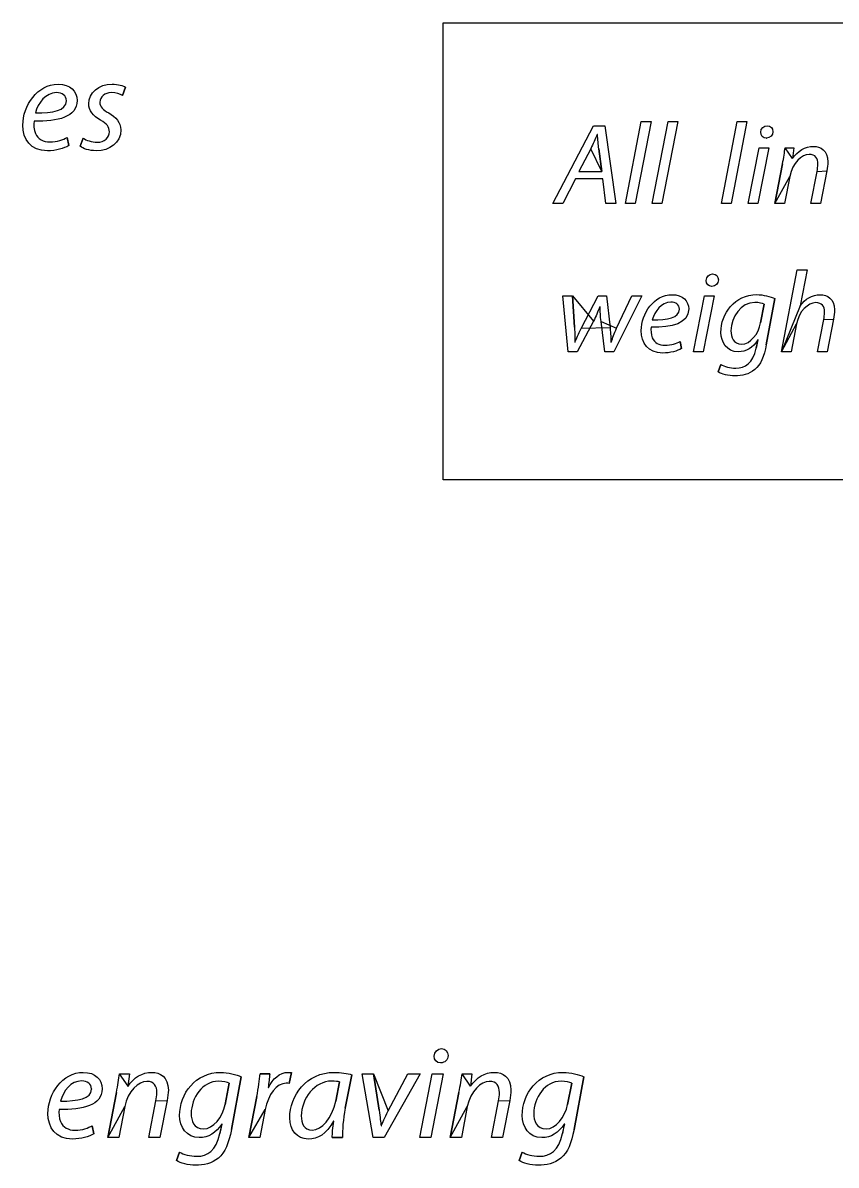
# Model space of a CAD drawing. Extents: x 1 to 901, y -2 to 434.
# Drawn here: x 518.3 to 597.4, y 227.2 to 338.5 of the extents above; entities that cross this region are included whole.
import ezdxf

# ---------------------------------------------------------------- set-up
doc = ezdxf.new("R2010")
doc.units = 0
doc.layers.add('Design_Template', color=7, linetype='CONTINUOUS')

msp = doc.modelspace()

# ---------------------------------------------------------------- linework, layer by layer
at = {"layer": 'Design_Template', "color": 7}
for points in [[(559.18109, 338.505642), (710.63053, 338.505642), (710.63053, 293.983013), (559.18109, 293.983013), (559.18109, 338.505642)], [(528.26429, 332.23157), (527.964639, 331.422141)], [(522.493782, 330.909529), (522.493782, 330.921562), (522.493782, 330.921562), (522.493782, 330.921562), (522.493782, 330.921562)], [(572.055511, 323.297363), (570.837419, 320.904372), (569.838583, 320.904372), (573.808751, 328.478032), (574.922087, 328.478032), (575.981828, 320.904372), (575.016287, 320.904372), (574.708515, 323.297363), (572.055511, 323.297363), (572.055511, 323.297363), (572.055511, 323.297363)], [(576.931127, 320.905174), (578.466735, 328.883147), (579.411975, 328.883147), (577.864186, 320.905174), (576.931127, 320.905174), (576.931127, 320.905174), (576.931127, 320.905174)], [(579.535408, 320.905174), (581.071016, 328.883147), (582.014631, 328.883147), (580.468467, 320.905174), (579.535408, 320.905174), (579.535408, 320.905174), (579.535408, 320.905174)], [(586.275517, 320.905174), (587.811125, 328.883147), (588.756365, 328.883147), (587.2102, 320.905174), (586.275517, 320.905174), (586.275517, 320.905174), (586.275517, 320.905174)], [(522.573364, 327.339696), (522.727656, 326.543102), (522.727656, 326.543102), (522.727656, 326.543102)], [(523.831247, 326.478926), (524.129273, 327.261882), (524.129273, 327.261882), (524.129273, 327.261882)], [(574.193668, 327.623679), (574.171743, 327.623679)], [(590.644407, 327.27552), (590.631414, 327.27552), (590.631414, 327.27552)], [(573.546455, 326.241472), (572.398201, 324.038604), (574.624873, 324.039406), (574.624873, 324.039406), (574.624873, 324.039406), (574.624873, 324.039406)], [(574.624873, 324.039406), (574.330095, 326.230241)], [(588.869241, 320.905174), (589.927357, 326.344154), (590.870973, 326.344154), (589.811232, 320.905174), (588.869241, 320.905174), (588.869241, 320.905174), (588.869241, 320.905174)], [(592.472358, 326.344154), (593.312841, 326.344154), (593.177227, 325.276413), (593.199152, 325.276413)], [(591.471898, 320.905174), (592.210874, 324.759791)], [(596.533476, 324.074704), (595.919558, 320.905976), (594.974319, 320.905976), (595.578492, 324.041011)], [(592.916555, 323.54685), (592.417137, 320.905976), (591.471898, 320.905174), (591.471898, 320.905174), (591.471898, 320.905174), (591.471898, 320.905174)], [(592.119111, 306.465402), (593.656343, 314.443376), (594.599958, 314.443376), (593.917827, 310.937721), (593.939752, 310.937721)], [(585.334338, 312.835748), (585.321345, 312.835748), (585.321345, 312.835748)], [(573.805503, 309.442402), (572.226044, 306.4646), (571.350642, 306.4646), (570.838231, 311.903581), (571.769665, 311.903581), (571.769665, 311.903581), (571.769665, 311.903581)], [(571.769665, 311.903581), (571.962936, 308.847162)], [(572.620706, 308.746084), (574.261069, 311.903581), (575.079627, 311.903581), (575.422317, 308.802239)], [(576.057349, 308.757315), (577.548294, 311.903581), (578.503278, 311.903581), (575.784497, 306.4646), (574.909094, 306.4646), (574.544479, 309.41994)], [(583.559172, 306.465402), (584.617288, 311.904383), (585.560903, 311.904383), (584.502787, 306.465402), (583.559172, 306.465402), (583.559172, 306.465402)], [(591.475146, 311.646072), (590.634663, 307.151292)], [(574.464897, 310.858302), (574.442971, 310.858302)], [(582.172983, 310.59999), (582.172983, 310.612023), (582.172983, 310.612023)], [(590.087333, 309.285971), (590.438956, 311.094954), (590.438956, 311.094954)], [(597.182313, 309.645361), (596.568395, 306.465402), (595.623156, 306.465402), (596.238698, 309.600437)], [(593.575949, 309.18409), (593.063538, 306.4646), (592.119111, 306.465402), (592.119111, 306.465402), (592.119111, 306.465402), (592.119111, 306.465402)], [(571.984861, 307.386339), (572.01978, 307.386339)], [(575.512456, 307.386339), (575.532758, 307.386339)], [(582.241196, 307.476186), (582.379247, 306.779869), (582.379247, 306.779869), (582.379247, 306.779869)], [(589.654505, 306.813561), (589.837218, 307.622991), (589.803924, 307.622991)], [(585.948257, 304.499989), (586.218673, 305.229198), (586.218673, 305.229198), (586.218673, 305.229198)], [(558.924479, 237.198621), (558.909862, 237.198621), (558.909862, 237.198621)], [(527.66174, 236.134089), (528.624845, 236.134089), (528.471366, 234.913929), (528.494915, 234.913929)], [(541.354719, 236.134089), (542.303207, 236.134089)], [(544.396701, 236.249608), (544.188813, 235.197109)], [(550.284958, 236.031407), (549.64749, 232.796096)], [(553.829606, 232.513718), (555.753379, 236.134892), (556.936552, 236.134892), (553.439004, 229.920174), (552.37358, 229.920174), (551.282169, 236.134892), (552.388197, 236.134089), (552.388197, 236.134089), (552.388197, 236.134089), (552.388197, 236.134089)], [(552.388197, 236.134089), (552.935526, 232.589928)], [(556.895949, 229.919372), (558.104297, 236.134089), (559.182714, 236.134089), (557.974367, 229.919372), (556.895949, 229.919372), (556.895949, 229.919372)], [(561.014725, 236.134089), (561.977829, 236.134089), (561.822726, 234.913929), (561.8479, 234.913929)], [(537.942437, 233.141046), (538.34522, 235.20834), (538.34522, 235.20834), (538.34522, 235.20834)], [(539.525957, 235.837272), (538.564476, 230.701527)], [(542.13511, 234.785575), (542.174901, 234.785575)], [(548.713619, 233.463534), (549.076611, 235.338298), (549.076611, 235.338298)], [(571.293797, 233.141046), (571.69658, 235.20834), (571.69658, 235.20834), (571.69658, 235.20834)], [(572.878129, 235.837272), (571.915024, 230.701527)], [(524.934838, 234.644386), (524.934838, 234.656419), (524.934838, 234.656419), (524.934838, 234.656419), (524.934838, 234.656419)], [(526.519982, 229.919372), (527.363714, 234.323503)], [(540.265745, 229.919372), (541.031519, 233.925607)], [(559.871342, 229.919372), (560.716698, 234.323503)], [(528.169279, 232.93568), (527.5984, 229.917768), (526.519982, 229.917768), (526.519982, 229.919372), (526.519982, 229.919372), (526.519982, 229.919372)], [(532.304295, 233.539744), (531.601862, 229.91857), (530.523445, 229.91857), (531.213697, 233.501238)], [(541.859821, 232.654104), (541.33929, 229.919372), (540.265745, 229.919372), (540.265745, 229.919372), (540.265745, 229.919372)], [(561.522263, 232.93568), (560.94976, 229.917768), (559.871342, 229.917768), (559.871342, 229.919372), (559.871342, 229.919372), (559.871342, 229.919372), (559.871342, 229.919372)], [(565.655655, 233.539744), (564.954846, 229.91857), (563.876429, 229.91857), (564.565057, 233.501238)], [(548.518724, 231.524593), (548.49355, 231.524593)], [(525.015232, 231.074554), (525.169524, 230.27796), (525.169524, 230.27796), (525.169524, 230.27796)], [(537.447892, 230.316466), (537.65578, 231.240611), (537.617613, 231.240611)], [(553.128797, 231.062521), (553.168588, 231.062521)], [(570.799252, 230.316466), (571.00714, 231.240611), (570.968973, 231.240611)], [(549.374637, 229.919372), (548.375802, 229.919372), (548.375802, 229.919372), (548.375802, 229.919372)], [(533.210556, 227.671581), (533.522387, 228.505879), (533.522387, 228.505879), (533.522387, 228.505879)], [(566.561104, 227.671581), (566.873747, 228.505879), (566.873747, 228.505879), (566.873747, 228.505879)]]:
    msp.add_lwpolyline(points, close=True, dxfattribs=at)
for points in [[(518.257258, 328.546219), (518.257258, 330.420983), (519.661312, 332.539618), (521.689841, 332.539618)], [(521.530677, 331.705321), (520.502607, 331.705321), (519.736834, 330.716998), (519.478598, 329.740709)], [(522.493782, 330.921562), (522.493782, 331.422141), (522.103992, 331.705321), (521.530677, 331.705321)], [(521.689841, 332.539618), (522.886008, 332.539618), (523.534033, 331.833674), (523.534033, 330.948035)], [(524.674979, 330.614316), (524.674979, 331.705321), (525.625091, 332.539618), (526.951187, 332.539618)], [(526.871605, 331.705321), (526.221144, 331.705321), (525.753396, 331.307425), (525.753396, 330.767538)], [(527.964639, 331.422141), (527.744571, 331.550494), (527.339352, 331.705321), (526.871605, 331.705321)], [(526.951187, 332.539618), (527.522066, 332.539618), (528.029604, 332.386396), (528.26429, 332.23157)], [(523.534033, 330.948035), (523.534033, 329.317143), (521.675224, 328.880741), (519.350292, 328.919247)], [(519.478598, 329.740709), (521.167686, 329.727874), (522.493782, 329.946075), (522.493782, 330.909529)], [(525.807804, 329.034765), (525.080197, 329.432661), (524.674979, 329.985383), (524.674979, 330.614316)], [(525.753396, 330.767538), (525.753396, 330.3183), (526.053047, 330.035923), (526.613369, 329.727874)], [(526.613369, 329.727874), (527.314178, 329.329978), (527.796543, 328.790091), (527.796543, 328.096982)], [(520.647154, 326.042524), (518.983241, 326.042524), (518.257258, 327.172035), (518.257258, 328.546219)], [(519.350292, 328.919247), (519.29832, 328.649704), (519.335675, 328.071311), (519.480222, 327.737592)], [(526.678334, 327.891617), (526.678334, 328.37936), (526.458265, 328.675375), (525.807804, 329.034765)], [(590.097078, 327.86033), (590.108447, 328.21972), (590.3813, 328.489263), (590.723177, 328.489263)], [(590.723177, 328.489263), (591.064243, 328.489263), (591.281876, 328.242182), (591.281876, 327.904452)], [(519.480222, 327.737592), (519.726277, 327.185672), (520.233815, 326.903294), (520.884276, 326.903294)], [(520.884276, 326.903294), (521.624876, 326.903294), (522.185199, 327.134331), (522.573364, 327.339696)], [(524.129273, 327.261882), (524.4273, 327.081385), (524.974629, 326.876821), (525.480544, 326.876821)], [(527.796543, 328.096982), (527.796543, 326.786974), (526.718125, 326.042524), (525.390405, 326.042524)], [(525.480544, 326.876821), (526.208151, 326.876821), (526.678334, 327.338894), (526.678334, 327.891617)], [(574.171743, 327.623679), (573.967103, 327.174441), (573.775457, 326.702742), (573.546455, 326.241472)], [(574.330095, 326.230241), (574.283807, 326.623323), (574.228587, 327.174441), (574.193668, 327.623679)], [(590.631414, 327.27552), (590.31065, 327.27552), (590.097078, 327.5226), (590.097078, 327.86033)], [(591.281876, 327.904452), (591.268883, 327.533831), (591.009023, 327.27552), (590.644407, 327.27552)], [(522.727656, 326.543102), (522.259908, 326.27356), (521.49251, 326.042524), (520.647154, 326.042524)], [(525.390405, 326.042524), (524.71477, 326.055359), (524.118717, 326.259922), (523.831247, 326.478926)], [(592.210874, 324.759791), (592.335931, 325.366261), (592.404144, 325.894917), (592.472358, 326.344154)], [(593.199152, 325.276413), (593.689638, 326.040919), (594.428613, 326.467695), (595.235802, 326.467695)], [(595.235802, 326.467695), (595.895196, 326.467695), (596.636608, 326.097074), (596.636608, 324.950716)], [(594.794041, 325.69276), (594.124902, 325.69276), (593.168294, 324.894562), (592.916555, 323.54685)], [(595.658074, 324.737329), (595.658074, 325.288447), (595.442066, 325.69276), (594.794041, 325.69276)], [(596.636608, 324.950716), (596.636608, 324.714867), (596.590321, 324.366708), (596.533476, 324.074704)], [(595.578492, 324.041011), (595.623156, 324.254399), (595.658074, 324.51271), (595.658074, 324.737329)], [(584.787009, 313.420559), (584.798378, 313.779949), (585.07123, 314.049491), (585.413108, 314.049491)], [(585.413108, 314.049491), (585.754174, 314.049491), (585.971806, 313.802411), (585.971806, 313.46468)], [(585.321345, 312.835748), (585.000581, 312.835748), (584.787009, 313.082829), (584.787009, 313.420559)], [(585.971806, 313.46468), (585.958813, 313.09406), (585.698954, 312.835748), (585.334338, 312.835748)], [(578.465111, 308.532696), (578.465111, 310.173215), (579.694572, 312.027121), (581.468926, 312.027121)], [(581.468926, 312.027121), (582.515673, 312.027121), (583.083304, 311.40942), (583.083304, 310.633683)], [(586.218673, 308.353001), (586.207304, 310.195677), (587.58456, 312.027923), (589.711349, 312.027923)], [(589.711349, 312.027923), (590.347193, 312.027923), (591.043942, 311.848228), (591.475146, 311.646072)], [(593.939752, 310.937721), (594.404252, 311.600346), (595.075014, 312.027121), (595.906565, 312.027121)], [(595.906565, 312.027121), (596.532664, 312.027121), (597.272452, 311.645269), (597.272452, 310.566297)], [(574.442971, 310.858302), (574.214782, 310.340877), (574.055618, 309.925332), (573.805503, 309.442402)], [(574.544479, 309.41994), (574.489259, 309.925332), (574.464897, 310.386603), (574.464897, 310.858302)], [(583.083304, 310.633683), (583.083304, 309.206552), (581.455933, 308.824701), (579.419283, 308.858393)], [(581.3325, 311.29711), (580.433548, 311.29711), (579.760349, 310.431526), (579.533784, 309.577173)], [(579.533784, 309.577173), (581.011736, 309.565942), (582.172983, 309.756868), (582.172983, 310.59999)], [(582.172983, 310.612023), (582.172983, 311.05003), (581.831918, 311.29711), (581.3325, 311.29711)], [(589.528635, 311.274649), (588.153815, 311.274649), (587.208576, 309.858749), (587.197207, 308.510234)], [(590.438956, 311.094954), (590.267611, 311.17357), (589.926545, 311.274649), (589.528635, 311.274649)], [(595.453435, 311.252187), (594.725828, 311.252187), (593.804138, 310.409064), (593.575949, 309.18409)], [(596.306911, 310.35291), (596.306911, 310.858302), (596.067353, 311.252187), (595.453435, 311.252187)], [(597.272452, 310.566297), (597.272452, 310.274293), (597.239158, 309.926134), (597.182313, 309.645361)], [(596.238698, 309.600437), (596.271993, 309.802594), (596.306911, 310.049675), (596.306911, 310.35291)], [(571.962936, 308.847162), (572.009223, 308.173306), (571.997854, 307.824345), (571.984861, 307.386339)], [(572.01978, 307.386339), (572.143213, 307.7353), (572.347853, 308.206999), (572.620706, 308.746084)], [(575.422317, 308.802239), (575.477537, 308.206999), (575.523825, 307.745729), (575.512456, 307.386339)], [(575.532758, 307.386339), (575.682177, 307.824345), (575.840529, 308.240692), (576.057349, 308.757315)], [(580.558605, 306.341862), (579.102579, 306.341862), (578.465111, 307.330987), (578.465111, 308.532696)], [(579.419283, 308.858393), (579.372996, 308.622544), (579.407914, 308.117152), (579.533784, 307.824345)], [(587.892331, 306.465402), (586.790364, 306.465402), (586.218673, 307.386339), (586.218673, 308.353001)], [(587.197207, 308.510234), (587.197207, 307.914995), (587.413215, 307.206644), (588.255323, 307.206644)], [(588.255323, 307.206644), (589.062512, 307.206644), (589.894063, 308.21823), (590.087333, 309.285971)], [(579.533784, 307.824345), (579.751416, 307.341415), (580.193178, 307.094335), (580.763245, 307.094335)], [(580.763245, 307.094335), (581.412082, 307.094335), (581.900131, 307.296491), (582.241196, 307.476186)], [(589.803924, 307.622991), (589.324808, 306.847254), (588.654045, 306.465402), (587.892331, 306.465402)], [(590.634663, 307.151292), (590.406473, 306.004934), (590.100326, 305.207538), (589.519702, 304.723806)], [(582.379247, 306.779869), (581.968344, 306.544019), (581.297581, 306.341862), (580.558605, 306.341862)], [(587.674699, 304.869808), (588.596389, 304.869808), (589.323996, 305.341507), (589.654505, 306.813561)], [(586.218673, 305.229198), (586.54837, 305.027041), (587.094075, 304.869808), (587.674699, 304.869808)], [(587.597553, 304.117335), (586.926791, 304.117335), (586.299879, 304.274568), (585.948257, 304.499989)], [(589.519702, 304.723806), (588.973997, 304.252106), (588.233397, 304.117335), (587.597553, 304.117335)], [(558.299191, 237.866862), (558.313808, 238.277593), (558.624016, 238.585642), (559.014617, 238.585642)], [(559.014617, 238.585642), (559.405219, 238.585642), (559.652086, 238.302462), (559.652086, 237.917401)], [(558.909862, 237.198621), (558.54687, 237.198621), (558.299191, 237.481801), (558.299191, 237.866862)], [(559.652086, 237.917401), (559.637469, 237.493835), (559.339442, 237.198621), (558.924479, 237.198621)], [(520.699126, 232.281077), (520.699126, 234.155841), (522.10318, 236.274476), (524.130086, 236.274476)], [(524.130086, 236.274476), (525.327876, 236.274476), (525.975901, 235.568532), (525.975901, 234.682892)], [(527.363714, 234.323503), (527.508261, 235.016612), (527.583783, 235.619873), (527.66174, 236.134089)], [(528.494915, 234.913929), (529.054426, 235.787535), (529.899782, 236.274476), (530.821471, 236.274476)], [(530.821471, 236.274476), (531.576688, 236.274476), (532.42042, 235.850909), (532.42042, 234.541703)], [(533.522387, 232.075711), (533.50777, 234.181511), (535.083169, 236.273674), (537.512857, 236.273674)], [(537.512857, 236.273674), (538.240464, 236.273674), (539.033848, 236.068308), (539.525957, 235.837272)], [(541.031519, 233.925607), (541.186622, 234.734234), (541.289754, 235.555696), (541.354719, 236.134089)], [(542.303207, 236.134089), (542.253671, 235.697687), (542.200075, 235.260483), (542.13511, 234.785575)], [(542.174901, 234.785575), (542.576059, 235.633511), (543.253319, 236.274476), (544.09705, 236.274476)], [(544.09705, 236.274476), (544.188813, 236.274476), (544.318743, 236.261641), (544.396701, 236.249608)], [(544.240785, 231.832642), (544.240785, 233.989783), (545.851915, 236.275278), (548.594246, 236.275278)], [(548.594246, 236.275278), (549.191923, 236.275278), (549.857001, 236.172595), (550.284958, 236.031407)], [(560.716698, 234.323503), (560.861245, 235.016612), (560.936767, 235.619873), (561.014725, 236.134089)], [(561.8479, 234.913929), (562.40741, 235.787535), (563.252766, 236.274476), (564.174455, 236.274476)], [(564.174455, 236.274476), (564.929672, 236.274476), (565.773404, 235.850909), (565.773404, 234.541703)], [(566.873747, 232.075711), (566.85913, 234.181511), (568.434529, 236.273674), (570.864217, 236.273674)], [(570.864217, 236.273674), (571.591824, 236.273674), (572.385208, 236.068308), (572.878129, 235.837272)], [(523.971734, 235.440178), (522.943664, 235.440178), (522.17789, 234.451856), (521.919655, 233.475567)], [(524.934838, 234.656419), (524.934838, 235.156998), (524.545861, 235.440178), (523.971734, 235.440178)], [(530.315557, 235.388035), (529.548159, 235.388035), (528.456748, 234.476725), (528.169279, 232.93568)], [(531.303836, 234.29703), (531.303836, 234.925962), (531.056157, 235.388035), (530.315557, 235.388035)], [(537.306593, 235.413705), (535.732006, 235.413705), (534.652777, 233.795649), (534.64222, 232.254604)], [(538.34522, 235.20834), (538.150325, 235.298187), (537.759723, 235.413705), (537.306593, 235.413705)], [(543.901343, 235.221977), (542.965849, 235.221977), (542.132674, 234.104499), (541.859821, 232.654104)], [(544.188813, 235.197109), (544.123848, 235.209944), (544.019092, 235.221977), (543.901343, 235.221977)], [(548.323018, 235.428145), (546.697271, 235.428145), (545.371175, 233.745109), (545.360618, 232.025172)], [(549.076611, 235.338298), (548.923131, 235.376804), (548.687633, 235.428145), (548.323018, 235.428145)], [(563.668541, 235.388035), (562.901143, 235.388035), (561.809733, 234.476725), (561.522263, 232.93568)], [(564.65682, 234.29703), (564.65682, 234.925962), (564.407517, 235.388035), (563.668541, 235.388035)], [(570.656329, 235.413705), (569.082554, 235.413705), (568.004137, 233.795649), (567.991956, 232.254604)], [(571.69658, 235.20834), (571.501685, 235.298187), (571.111083, 235.413705), (570.656329, 235.413705)], [(525.975901, 234.682892), (525.975901, 233.052), (524.117093, 232.615598), (521.790537, 232.654104)], [(521.919655, 233.475567), (523.608742, 233.462732), (524.934838, 233.680933), (524.934838, 234.644386)], [(531.213697, 233.501238), (531.264045, 233.745109), (531.303836, 234.040323), (531.303836, 234.29703)], [(532.42042, 234.541703), (532.42042, 234.271359), (532.370884, 233.873463), (532.304295, 233.539744)], [(564.565057, 233.501238), (564.617029, 233.745109), (564.65682, 234.040323), (564.65682, 234.29703)], [(565.773404, 234.541703), (565.773404, 234.271359), (565.723056, 233.873463), (565.655655, 233.539744)], [(521.790537, 232.654104), (521.740189, 232.384562), (521.77592, 231.806169), (521.920467, 231.47245)], [(535.850567, 230.765703), (536.773881, 230.765703), (537.722369, 231.920885), (537.942437, 233.141046)], [(546.439035, 230.650987), (547.335551, 230.650987), (548.400975, 231.806169), (548.713619, 233.463534)], [(549.64749, 232.796096), (549.439602, 231.717124), (549.349463, 230.612481), (549.374637, 229.919372)], [(552.935526, 232.589928), (553.024041, 231.883983), (553.103623, 231.408273), (553.128797, 231.062521)], [(569.200303, 230.765703), (570.125241, 230.765703), (571.073729, 231.920885), (571.293797, 233.141046)], [(523.089023, 229.777381), (521.425109, 229.777381), (520.699126, 230.906892), (520.699126, 232.281077)], [(521.920467, 231.47245), (522.168145, 230.92053), (522.67406, 230.638152), (523.324521, 230.638152)], [(535.43398, 229.91857), (534.172848, 229.91857), (533.522387, 230.971069), (533.522387, 232.075711)], [(534.64222, 232.254604), (534.64222, 231.573528), (534.889899, 230.765703), (535.850567, 230.765703)], [(546.049246, 229.778183), (544.94403, 229.778183), (544.240785, 230.650987), (544.240785, 231.832642)], [(545.360618, 232.025172), (545.360618, 231.332063), (545.608296, 230.650987), (546.439035, 230.650987)], [(548.49355, 231.524593), (547.803298, 230.240256), (546.947386, 229.778183), (546.049246, 229.778183)], [(548.375802, 229.919372), (548.375802, 230.291597), (548.440766, 230.882024), (548.518724, 231.524593)], [(553.168588, 231.062521), (553.296893, 231.39624), (553.466614, 231.806971), (553.829606, 232.513718)], [(568.78534, 229.91857), (567.524208, 229.91857), (566.873747, 230.971069), (566.873747, 232.075711)], [(567.991956, 232.254604), (567.991956, 231.573528), (568.241259, 230.765703), (569.200303, 230.765703)], [(523.324521, 230.638152), (524.065121, 230.638152), (524.627067, 230.869188), (525.015232, 231.074554)], [(537.617613, 231.240611), (537.071907, 230.354972), (536.304509, 229.91857), (535.43398, 229.91857)], [(538.564476, 230.701527), (538.304617, 229.391518), (537.953806, 228.479406), (537.291164, 227.927486)], [(570.968973, 231.240611), (570.421643, 230.354972), (569.65587, 229.91857), (568.78534, 229.91857)], [(571.915024, 230.701527), (571.656789, 229.391518), (571.304354, 228.479406), (570.641712, 227.927486)], [(525.169524, 230.27796), (524.701777, 230.008417), (523.934379, 229.777381), (523.089023, 229.777381)], [(535.186301, 228.095148), (536.239545, 228.095148), (537.071907, 228.634233), (537.447892, 230.316466)], [(568.539285, 228.095148), (569.592529, 228.095148), (570.421643, 228.634233), (570.799252, 230.316466)], [(533.522387, 228.505879), (533.899996, 228.274843), (534.521223, 228.095148), (535.186301, 228.095148)], [(566.873747, 228.505879), (567.251356, 228.274843), (567.874207, 228.095148), (568.539285, 228.095148)], [(535.094538, 227.234377), (534.328764, 227.234377), (533.613338, 227.414874), (533.210556, 227.671581)], [(537.291164, 227.927486), (536.665877, 227.388401), (535.822145, 227.234377), (535.094538, 227.234377)], [(568.445086, 227.234377), (567.679312, 227.234377), (566.963886, 227.414874), (566.561104, 227.671581)], [(570.641712, 227.927486), (570.016425, 227.388401), (569.172693, 227.234377), (568.445086, 227.234377)]]:
    msp.add_open_spline(points, degree=3, dxfattribs=at)

doc.saveas('drawing.dxf')
